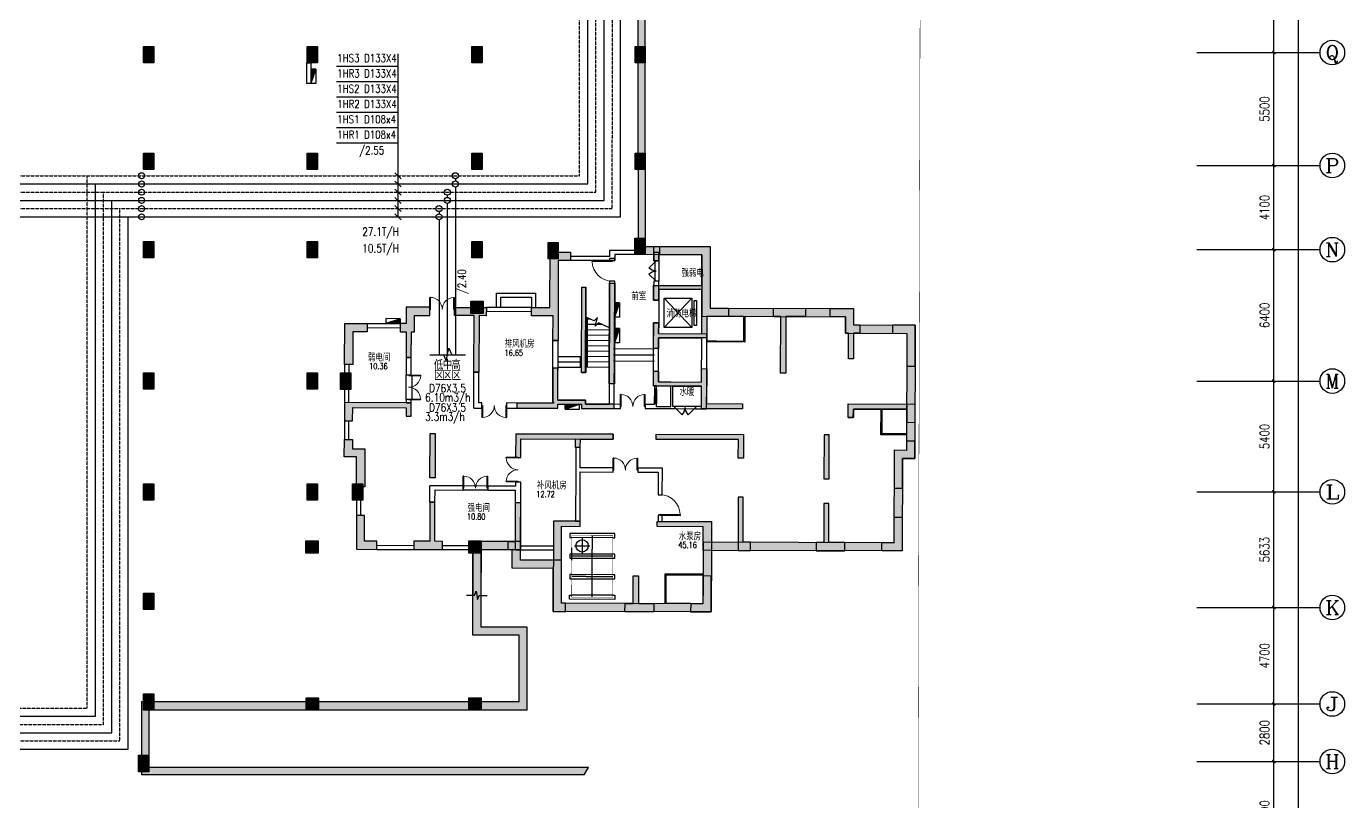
# Model space of a CAD drawing. Extents: x -1348811 to 123514, y -640545 to 749356.
# Drawn here: x -8603 to 55640, y 192271 to 230038 of the extents above; entities that cross this region are included whole.
import ezdxf
from ezdxf.enums import TextEntityAlignment as Align

# ---------------------------------------------------------------- set-up
doc = ezdxf.new("R2010")
doc.units = 0
doc.header["$LTSCALE"] = 10
doc.header["$MEASUREMENT"] = 0
for name, pattern in [('BORDER', [1.75, 0.5, -0.25, 0.5, -0.25, 0, -0.25]), ('DASH', [0.35, 0.25, -0.1]), ('DASHDOT', [25.4, 12.7, -6.35, 0, -6.35])]:
    doc.linetypes.add(name, pattern=pattern)
doc.layers.get('0').update_dxf_attribs({"linetype": 'CONTINUOUS'})
doc.layers.get('Defpoints').update_dxf_attribs({"linetype": 'CONTINUOUS'})
for name, color, linetype in [('ac-heat-gs', 9, 'CONTINUOUS'), ('AC-PIPE-DIM1', 20, 'CONTINUOUS'), ('AXIS', 3, 'CONTINUOUS'), ('AXIS_TEXT', 7, 'CONTINUOUS'), ('COLU', 1, 'CONTINUOUS'), ('COLU_HATCH', 252, 'CONTINUOUS'), ('DIM_SYMB', 3, 'CONTINUOUS'), ('dxh', 252, 'CONTINUOUS'), ('dxsqt', 1, 'CONTINUOUS'), ('jlq', 1, 'CONTINUOUS'), ('JPS-J-0', 6, 'CONTINUOUS'), ('JPS-WALL', 7, 'CONTINUOUS'), ('JPS-X', 1, 'BORDER'), ('JPS-XHS', 7, 'CONTINUOUS'), ('jz', 121, 'CONTINUOUS'), ('PUB_HATCH', 9, 'CONTINUOUS'), ('STAIR', 9, 'CONTINUOUS'), ('TEXT', 7, 'CONTINUOUS'), ('wall', 8, 'CONTINUOUS'), ('WINDOW', 4, 'CONTINUOUS'), ('控制线', 5, 'CONTINUOUS'), ('防火分区', 6, 'CONTINUOUS')]:
    doc.layers.add(name, color=color, linetype=linetype)
doc.layers.add('ac-temp', color=1, linetype='CONTINUOUS', plot=False)
doc.layers.get('JPS-X').off()
doc.layers.get('防火分区').off()
doc.styles.add('_TCH_AXIS', font='COMPLEX', dxfattribs={"bigfont": 'GBCBIG'})
doc.styles.add('_TCH_SPACE', font='SIMPLEX', dxfattribs={"bigfont": 'GBCBIG'})
doc.styles.add('AC-TXT', font='tj-romans1.shx', dxfattribs={"width": 0.8})
doc.styles.add('COMPLEX', font='COMPLEX')
doc.styles.add('DIM_FONT', font='SIMPLEX', dxfattribs={"width": 0.8, "bigfont": 'HZTXT'})
doc.styles.add('K-HZ', font='tj-romans1.shx', dxfattribs={"width": 0.8, "bigfont": 'tj-hztxt1.shx'})
doc.styles.add('TEXT', font='tjromans.shx', dxfattribs={"width": 0.8, "height": 400, "bigfont": 'tjhztxt.shx'})
doc.dimstyles.new('DIMN150', dxfattribs={"dimscale": 1.5, "dimtxt": 300, "dimasz": 100, "dimexe": 250, "dimexo": 300, "dimgap": 150, "dimtad": 1, "dimdec": 0, "dimzin": 0, "dimdsep": 46, "dimtxsty": 'DIM_FONT', "dimblk": 'ARCHTICK', "dimcen": 0.09, "dimclrt": 7, "dimazin": 2, "dimtfac": 1, "dimtdec": 0, "dimtix": 1, "dimtmove": 2, "dimatfit": 3, "dimfxl": 0, "dimtolj": 1, "dimtzin": 0, "dimarcsym": 0})

# ---------------------------------------------------------------- blocks, each defined once
blk = doc.blocks.new('_ArchTick')
at = {"color": 0, "linetype": 'ByBlock', "const_width": 0.4}
blk.add_lwpolyline([(-0.5, -0.5), (0.5, 0.5)], dxfattribs=at)
blk = doc.blocks.new('*D1586')
at = {"layer": 'AXIS', "color": 0, "lineweight": -2}
for p, q in [((123531, 0), (128406, 0)), ((128031, -211333), (128031, 0)), ((123531, -211333), (128406, -211333))]:
    blk.add_line(p, q, dxfattribs=at)
at = {"layer": 'Defpoints', "color": 0}
for p in [(123081, 0), (128031, 0), (123081, -211333)]:
    blk.add_point(p, dxfattribs=at)
at = {"layer": 'AXIS', "color": 0, "lineweight": -2, "xscale": 150, "yscale": 150, "zscale": 150}
for p, rotation in [((128031, 0), 90), ((128031, -211333), 270)]:
    blk.add_blockref('_ArchTick', p, dxfattribs=dict(at, rotation=rotation))
at = {"layer": 'AXIS', "color": 7, "insert": (127581, -105667), "char_height": 450, "attachment_point": 5, "rotation": 90, "style": 'DIM_FONT'}
blk.add_mtext('\\A1;211333', dxfattribs=at)
blk = doc.blocks.new('*D1593')
at = {"layer": 'AXIS', "color": 0, "lineweight": -2}
for p, q in [((123531, -176733), (127206, -176733)), ((126831, -181733), (126831, -176733)), ((123531, -181733), (127206, -181733))]:
    blk.add_line(p, q, dxfattribs=at)
at = {"layer": 'Defpoints', "color": 0}
for p in [(123081, -176733), (126831, -176733), (123081, -181733)]:
    blk.add_point(p, dxfattribs=at)
at = {"layer": 'AXIS', "color": 0, "lineweight": -2, "xscale": 150, "yscale": 150, "zscale": 150}
for p, rotation in [((126831, -176733), 90), ((126831, -181733), 270)]:
    blk.add_blockref('_ArchTick', p, dxfattribs=dict(at, rotation=rotation))
at = {"layer": 'AXIS', "color": 7, "insert": (126381, -179233), "char_height": 450, "attachment_point": 5, "rotation": 90, "style": 'DIM_FONT'}
blk.add_mtext('\\A1;5000', dxfattribs=at)
blk = doc.blocks.new('*D1594')
at = {"layer": 'AXIS', "color": 0, "lineweight": -2}
for p, q in [((123531, -173933), (127206, -173933)), ((126831, -176733), (126831, -173933)), ((123531, -176733), (127206, -176733))]:
    blk.add_line(p, q, dxfattribs=at)
at = {"layer": 'Defpoints', "color": 0}
for p in [(123081, -173933), (126831, -173933), (123081, -176733)]:
    blk.add_point(p, dxfattribs=at)
at = {"layer": 'AXIS', "color": 0, "lineweight": -2, "xscale": 150, "yscale": 150, "zscale": 150}
for p, rotation in [((126831, -173933), 90), ((126831, -176733), 270)]:
    blk.add_blockref('_ArchTick', p, dxfattribs=dict(at, rotation=rotation))
at = {"layer": 'AXIS', "color": 7, "insert": (126381, -175333), "char_height": 450, "attachment_point": 5, "rotation": 90, "style": 'DIM_FONT'}
blk.add_mtext('\\A1;2800', dxfattribs=at)
blk = doc.blocks.new('*D1595')
at = {"layer": 'AXIS', "color": 0, "lineweight": -2}
for p, q in [((123531, -169233), (127206, -169233)), ((126831, -173933), (126831, -169233)), ((123531, -173933), (127206, -173933))]:
    blk.add_line(p, q, dxfattribs=at)
at = {"layer": 'Defpoints', "color": 0}
for p in [(123081, -169233), (126831, -169233), (123081, -173933)]:
    blk.add_point(p, dxfattribs=at)
at = {"layer": 'AXIS', "color": 0, "lineweight": -2, "xscale": 150, "yscale": 150, "zscale": 150}
for p, rotation in [((126831, -169233), 90), ((126831, -173933), 270)]:
    blk.add_blockref('_ArchTick', p, dxfattribs=dict(at, rotation=rotation))
at = {"layer": 'AXIS', "color": 7, "insert": (126381, -171583), "char_height": 450, "attachment_point": 5, "rotation": 90, "style": 'DIM_FONT'}
blk.add_mtext('\\A1;4700', dxfattribs=at)
blk = doc.blocks.new('*D1596')
at = {"layer": 'AXIS', "color": 0, "lineweight": -2}
for p, q in [((123531, -163600), (127206, -163600)), ((126831, -169233), (126831, -163600)), ((123531, -169233), (127206, -169233))]:
    blk.add_line(p, q, dxfattribs=at)
at = {"layer": 'Defpoints', "color": 0}
for p in [(123081, -163600), (126831, -163600), (123081, -169233)]:
    blk.add_point(p, dxfattribs=at)
at = {"layer": 'AXIS', "color": 0, "lineweight": -2, "xscale": 150, "yscale": 150, "zscale": 150}
for p, rotation in [((126831, -163600), 90), ((126831, -169233), 270)]:
    blk.add_blockref('_ArchTick', p, dxfattribs=dict(at, rotation=rotation))
at = {"layer": 'AXIS', "color": 7, "insert": (126381, -166417), "char_height": 450, "attachment_point": 5, "rotation": 90, "style": 'DIM_FONT'}
blk.add_mtext('\\A1;5633', dxfattribs=at)
blk = doc.blocks.new('*D1597')
at = {"layer": 'AXIS', "color": 0, "lineweight": -2}
for p, q in [((123531, -158200), (127206, -158200)), ((126831, -163600), (126831, -158200)), ((123531, -163600), (127206, -163600))]:
    blk.add_line(p, q, dxfattribs=at)
at = {"layer": 'Defpoints', "color": 0}
for p in [(123081, -158200), (126831, -158200), (123081, -163600)]:
    blk.add_point(p, dxfattribs=at)
at = {"layer": 'AXIS', "color": 0, "lineweight": -2, "xscale": 150, "yscale": 150, "zscale": 150}
for p, rotation in [((126831, -158200), 90), ((126831, -163600), 270)]:
    blk.add_blockref('_ArchTick', p, dxfattribs=dict(at, rotation=rotation))
at = {"layer": 'AXIS', "color": 7, "insert": (126381, -160900), "char_height": 450, "attachment_point": 5, "rotation": 90, "style": 'DIM_FONT'}
blk.add_mtext('\\A1;5400', dxfattribs=at)
blk = doc.blocks.new('*D1598')
at = {"layer": 'AXIS', "color": 0, "lineweight": -2}
for p, q in [((123531, -151800), (127206, -151800)), ((126831, -158200), (126831, -151800)), ((123531, -158200), (127206, -158200))]:
    blk.add_line(p, q, dxfattribs=at)
at = {"layer": 'Defpoints', "color": 0}
for p in [(123081, -151800), (126831, -151800), (123081, -158200)]:
    blk.add_point(p, dxfattribs=at)
at = {"layer": 'AXIS', "color": 0, "lineweight": -2, "xscale": 150, "yscale": 150, "zscale": 150}
for p, rotation in [((126831, -151800), 90), ((126831, -158200), 270)]:
    blk.add_blockref('_ArchTick', p, dxfattribs=dict(at, rotation=rotation))
at = {"layer": 'AXIS', "color": 7, "insert": (126381, -155000), "char_height": 450, "attachment_point": 5, "rotation": 90, "style": 'DIM_FONT'}
blk.add_mtext('\\A1;6400', dxfattribs=at)
blk = doc.blocks.new('*D1599')
at = {"layer": 'AXIS', "color": 0, "lineweight": -2}
for p, q in [((123531, -147700), (127206, -147700)), ((126831, -151800), (126831, -147700)), ((123531, -151800), (127206, -151800))]:
    blk.add_line(p, q, dxfattribs=at)
at = {"layer": 'Defpoints', "color": 0}
for p in [(123081, -147700), (126831, -147700), (123081, -151800)]:
    blk.add_point(p, dxfattribs=at)
at = {"layer": 'AXIS', "color": 0, "lineweight": -2, "xscale": 150, "yscale": 150, "zscale": 150}
for p, rotation in [((126831, -147700), 90), ((126831, -151800), 270)]:
    blk.add_blockref('_ArchTick', p, dxfattribs=dict(at, rotation=rotation))
at = {"layer": 'AXIS', "color": 7, "insert": (126381, -149750), "char_height": 450, "attachment_point": 5, "rotation": 90, "style": 'DIM_FONT'}
blk.add_mtext('\\A1;4100', dxfattribs=at)
blk = doc.blocks.new('*D1600')
at = {"layer": 'AXIS', "color": 0, "lineweight": -2}
for p, q in [((123531, -142200), (127206, -142200)), ((126831, -147700), (126831, -142200)), ((123531, -147700), (127206, -147700))]:
    blk.add_line(p, q, dxfattribs=at)
at = {"layer": 'Defpoints', "color": 0}
for p in [(123081, -142200), (126831, -142200), (123081, -147700)]:
    blk.add_point(p, dxfattribs=at)
at = {"layer": 'AXIS', "color": 0, "lineweight": -2, "xscale": 150, "yscale": 150, "zscale": 150}
for p, rotation in [((126831, -142200), 90), ((126831, -147700), 270)]:
    blk.add_blockref('_ArchTick', p, dxfattribs=dict(at, rotation=rotation))
at = {"layer": 'AXIS', "color": 7, "insert": (126381, -144950), "char_height": 450, "attachment_point": 5, "rotation": 90, "style": 'DIM_FONT'}
blk.add_mtext('\\A1;5500', dxfattribs=at)
blk = doc.blocks.new('*D1601')
at = {"layer": 'AXIS', "color": 0, "lineweight": -2}
for p, q in [((123531, -135900), (127206, -135900)), ((126831, -142200), (126831, -135900)), ((123531, -142200), (127206, -142200))]:
    blk.add_line(p, q, dxfattribs=at)
at = {"layer": 'Defpoints', "color": 0}
for p in [(123081, -135900), (126831, -135900), (123081, -142200)]:
    blk.add_point(p, dxfattribs=at)
at = {"layer": 'AXIS', "color": 0, "lineweight": -2, "xscale": 150, "yscale": 150, "zscale": 150}
for p, rotation in [((126831, -135900), 90), ((126831, -142200), 270)]:
    blk.add_blockref('_ArchTick', p, dxfattribs=dict(at, rotation=rotation))
at = {"layer": 'AXIS', "color": 7, "insert": (126381, -139050), "char_height": 450, "attachment_point": 5, "rotation": 90, "style": 'DIM_FONT'}
blk.add_mtext('\\A1;6300', dxfattribs=at)
blk = doc.blocks.new('_AXISO')
blk.add_circle((0, 0), 0.5)
at = {"layer": 'AXIS_TEXT', "style": 'COMPLEX', "width": 1.041667}
blk.add_attdef('A', text='', height=0.56, dxfattribs=at).set_placement((-0.25, -0.28), (0.25, -0.28), align=Align.FIT)
blk = doc.blocks.new('zw')
at = {"layer": 'COLU_HATCH'}
for points in [[(71950, -119600), (72450, -119600), (72450, -120400), (71950, -120400)], [(79927, -119600), (80427, -119600), (80427, -120400), (79927, -120400)], [(87950, -119600), (88450, -119600), (88450, -120400), (87950, -120400)], [(95900, -119600), (96400, -119600), (96400, -120400), (95900, -120400)], [(71950, -124800), (72450, -124800), (72450, -125600), (71950, -125600)], [(79927, -124800), (80427, -124800), (80427, -125600), (79927, -125600)], [(87950, -124800), (88450, -124800), (88450, -125600), (87950, -125600)], [(95900, -124800), (96400, -124800), (96400, -125600), (95900, -125600)], [(71950, -129100), (72450, -129100), (72450, -129900), (71950, -129900)], [(79927, -129100), (80427, -129100), (80427, -129900), (79927, -129900)], [(87950, -129100), (88450, -129100), (88450, -129900), (87950, -129900)], [(95888, -128939), (96388, -128939), (96388, -129739), (95888, -129739)], [(91661, -129150), (92161, -129150), (92161, -129950), (91661, -129950)], [(87900, -132015), (88500, -132015), (88500, -132615), (87900, -132615)], [(71950, -135500), (72450, -135500), (72450, -136300), (71950, -136300)], [(79927, -135500), (80427, -135500), (80427, -136300), (79927, -136300)], [(81542, -135505), (82042, -135505), (82042, -136305), (81542, -136305)], [(71950, -140900), (72450, -140900), (72450, -141700), (71950, -141700)], [(79927, -140900), (80427, -140900), (80427, -141700), (79927, -141700)], [(82128, -140906), (82628, -140906), (82628, -141706), (82128, -141706)], [(79854, -143691), (80454, -143691), (80454, -144291), (79854, -144291)], [(87800, -143691), (88400, -143691), (88400, -144291), (87800, -144291)], [(71950, -146233), (72450, -146233), (72450, -147033), (71950, -147033)], [(71950, -151133), (72450, -151133), (72450, -151933), (71950, -151933)], [(79877, -151333), (80477, -151333), (80477, -151933), (79877, -151933)], [(87800, -151333), (88400, -151333), (88400, -151933), (87800, -151933)], [(71700, -154133), (72200, -154133), (72200, -154933), (71700, -154933)]]:
    blk.add_hatch(color=256, dxfattribs=at).paths.add_polyline_path(points)
at = {"layer": 'COLU'}
for points in [[(71950, -119600), (72450, -119600), (72450, -120400), (71950, -120400)], [(79927, -119600), (80427, -119600), (80427, -120400), (79927, -120400)], [(87950, -119600), (88450, -119600), (88450, -120400), (87950, -120400)], [(95900, -119600), (96400, -119600), (96400, -120400), (95900, -120400)], [(71950, -124800), (72450, -124800), (72450, -125600), (71950, -125600)], [(79927, -124800), (80427, -124800), (80427, -125600), (79927, -125600)], [(87950, -124800), (88450, -124800), (88450, -125600), (87950, -125600)], [(95900, -124800), (96400, -124800), (96400, -125600), (95900, -125600)], [(71950, -129100), (72450, -129100), (72450, -129900), (71950, -129900)], [(79927, -129100), (80427, -129100), (80427, -129900), (79927, -129900)], [(87950, -129100), (88450, -129100), (88450, -129900), (87950, -129900)], [(95888, -128939), (96388, -128939), (96388, -129739), (95888, -129739)], [(91661, -129150), (92161, -129150), (92161, -129950), (91661, -129950)], [(87900, -132015), (88500, -132015), (88500, -132615), (87900, -132615)], [(71950, -135500), (72450, -135500), (72450, -136300), (71950, -136300)], [(79927, -135500), (80427, -135500), (80427, -136300), (79927, -136300)], [(81542, -135505), (82042, -135505), (82042, -136305), (81542, -136305)], [(71950, -140900), (72450, -140900), (72450, -141700), (71950, -141700)], [(79927, -140900), (80427, -140900), (80427, -141700), (79927, -141700)], [(82128, -140906), (82628, -140906), (82628, -141706), (82128, -141706)], [(79854, -143691), (80454, -143691), (80454, -144291), (79854, -144291)], [(87800, -143691), (88400, -143691), (88400, -144291), (87800, -144291)], [(71950, -146233), (72450, -146233), (72450, -147033), (71950, -147033)], [(71950, -151133), (72450, -151133), (72450, -151933), (71950, -151933)], [(79877, -151333), (80477, -151333), (80477, -151933), (79877, -151933)], [(87800, -151333), (88400, -151333), (88400, -151933), (87800, -151933)], [(71700, -154133), (72200, -154133), (72200, -154933), (71700, -154933)]]:
    blk.add_lwpolyline(points, close=True, dxfattribs=at)
blk = doc.blocks.new('jlqq')
at = {"layer": 'PUB_HATCH'}
blk.add_hatch(color=256, dxfattribs=at).paths.add_polyline_path([(91805, -155098), (89555, -155098), (89555, -151330), (89155, -151330), (89155, -155498), (91405, -155498), (91405, -158748), (73005, -158748), (73005, -162298), (94581, -162298), (94788, -161948), (73355, -161948), (73355, -159148), (91805, -159148)])
at = {"layer": 'jlq'}
for p, q in [((97205, -132865), (97205, -98065)), ((97555, -132515), (97555, -97715)), ((97205, -132865), (97205, -132865)), ((97205, -132865), (97205, -136656)), ((97555, -132515), (97555, -136657)), ((97555, -132515), (97555, -132515)), ((97205, -136656), (97555, -136657)), ((89155, -155498), (89155, -151329)), ((89555, -151330), (89155, -151330)), ((89555, -155098), (89555, -151330)), ((91805, -155098), (89555, -155098)), ((91805, -159148), (91805, -155098)), ((91405, -155498), (89155, -155498)), ((91405, -158748), (91405, -155498)), ((91405, -158748), (73005, -158748)), ((73005, -158748), (73005, -162298)), ((73355, -159148), (73355, -161948)), ((91805, -159148), (73355, -159148)), ((94581, -162298), (73005, -162298)), ((94788, -161948), (73355, -161948)), ((94581, -162298), (94788, -161948))]:
    blk.add_line(p, q, dxfattribs=at)
at = {"layer": 'PUB_HATCH', "const_width": 350}
blk.add_lwpolyline([(97368, -136657), (97380, -97890), (73605, -97890)], dxfattribs=at)
blk = doc.blocks.new('f-fjg')
at = {"layer": 'dxh'}
for points in [[(10150, -800), (10400, -800), (10400, 3100), (11000, 3100), (11000, 3500), (10000, 3500), (10000, 800), (9100, 800), (9100, 400), (10150, 400)], [(17800, 3800), (15050, 3800), (15050, 3100), (15300, 3100), (15300, 3400), (17400, 3400), (17400, 1900), (15050, 1900), (15050, 1175), (15300, 1175), (15300, 1700), (17400, 1700), (17400, -450), (15300, -450), (15300, 75), (15050, 75), (15050, -1175), (15300, -1175), (15300, -650), (17650, -650), (17650, 400), (18700, 400), (18700, 800), (17800, 800)], [(12900, -2900), (13150, -2900), (13150, 2000), (12900, 2000)], [(11750, 1800), (11550, 1800), (11550, -2360), (11750, -2360)], [(3000, 800), (4150, 800), (4150, 400), (3400, 400), (3400, -400), (3250, -400), (3250, -1650), (3000, -1650), (3000, -400), (2700, -400), (2700, 0), (3000, 0)], [(5350, 800), (5350, 400), (6300, 400), (6300, -2350), (6550, -2350), (6550, 400), (6900, 400), (6900, 800)], [(20900, 800), (20900, 400), (21250, 400), (21250, -2350), (21500, -2350), (21500, 400), (22450, 400), (22450, 800)], [(24800, 800), (23650, 800), (23650, 400), (24400, 400), (24400, -400), (24550, -400), (24550, -1650), (24800, -1650), (24800, -400), (25100, -400), (25100, 0), (24800, 0)], [(400, -400), (1100, -400), (1100, 0), (0, 0), (0, -2000), (400, -2000)], [(27400, -400), (27400, -2000), (27800, -2000), (27800, 0), (26700, 0), (26700, -400)], [(8400, -3850), (8400, -4100), (10400, -4100), (10400, -3900), (11550, -3900), (11550, -4100), (13150, -4100), (13150, -3900), (11750, -3900), (11750, -3700), (10400, -3700), (10400, -2150), (10150, -2150), (10150, -3850)], [(17400, -4100), (19400, -4100), (19400, -3850), (17650, -3850), (17650, -2150), (17400, -2150), (17400, -2800), (15300, -2800), (15300, -2275), (15050, -2275), (15050, -3000), (17400, -3000)], [(400, -4100), (3000, -4100), (3000, -4500), (3250, -4500), (3250, -3850), (0, -3850), (0, -4750), (400, -4750)], [(24550, -3850), (24550, -4500), (24800, -4500), (24800, -4100), (27400, -4100), (27400, -4750), (27800, -4750), (27800, -3850)], [(600, -6500), (600, -7950), (1000, -7950), (1000, -6500), (1000, -6100), (400, -6100), (400, -5650), (0, -5650), (0, -6500)], [(4175, -7500), (4425, -7500), (4425, -5350), (4175, -5350)], [(8350, -6500), (8600, -6500), (8600, -5600), (11250, -5600), (11250, -6000), (11500, -6000), (11500, -5600), (13100, -5600), (13100, -5350), (8350, -5350)], [(19200, -5600), (19200, -6500), (19450, -6500), (19450, -5350), (15200, -5350), (15200, -5600)], [(23625, -5350), (23375, -5350), (23375, -7500), (23625, -7500)], [(27800, -6500), (27800, -5650), (27400, -5650), (27400, -6100), (26800, -6100), (26800, -6500), (26800, -7950), (27200, -7950), (27200, -6500)], [(3400, -10600), (3400, -11000), (4800, -11000), (4800, -10600), (4425, -10600), (4425, -8700), (4175, -8700), (4175, -10600)], [(8350, -10600), (8000, -10600), (8000, -11000), (8600, -11000), (8600, -8700), (8350, -8700)], [(19200, -11000), (19800, -11000), (19800, -10600), (19450, -10600), (19450, -8400), (19200, -8400)], [(23375, -10600), (23000, -10600), (23000, -11000), (24400, -11000), (24400, -10600), (23625, -10600), (23625, -8700), (23375, -8700)], [(1000, -9350), (600, -9350), (600, -11000), (1600, -11000), (1600, -10600), (1000, -10600)], [(10600, -9850), (11500, -9850), (11500, -9600), (10200, -9600), (10200, -14000), (10800, -14000), (10800, -13600), (10600, -13600)], [(17900, -9600), (15250, -9600), (15250, -9850), (17500, -9850), (17500, -11000), (17900, -11000)], [(26800, -10600), (26200, -10600), (26200, -11000), (27200, -11000), (27200, -9350), (26800, -9350)], [(15100, -14000), (15100, -13600), (14350, -13600), (14350, -12250), (14100, -12250), (14100, -13600), (13700, -13600), (13700, -14000)], [(17900, -12250), (17500, -12250), (17500, -13600), (16900, -13600), (16900, -14000), (17900, -14000)]]:
    blk.add_hatch(color=256, dxfattribs=at).paths.add_polyline_path(points)
at = {"layer": 'dxsqt'}
for points in [[(10400, 3100), (10400, -800), (10150, -800), (10150, 400), (9100, 400), (9100, 800), (10000, 800), (10000, 3500), (11000, 3500), (11000, 3100), (10400, 3100)], [(15050, 3100), (15050, 3800), (17800, 3800), (17800, 800), (18700, 800), (18700, 400), (17650, 400), (17650, -650), (15300, -650), (15300, -1175), (15050, -1175), (15050, 75), (15300, 75), (15300, -450), (17400, -450), (17400, 1700), (15300, 1700), (15300, 1175), (15050, 1175), (15050, 1900), (17400, 1900), (17400, 3400), (15300, 3400), (15300, 3100), (15050, 3100)], [(3400, 400), (4150, 400), (4150, 800), (3000, 800), (3000, 0), (2700, 0), (2700, -400), (3000, -400), (3000, -1650), (3250, -1650), (3250, -400), (3400, -400), (3400, 400)], [(6900, 800), (6900, 400), (6550, 400), (6550, -2350), (6300, -2350), (6300, 400), (5350, 400), (5350, 800), (6900, 800)], [(21250, 400), (20900, 400), (20900, 800), (22450, 800), (22450, 400), (21500, 400), (21500, -2350), (21250, -2350), (21250, 400)], [(24400, 400), (23650, 400), (23650, 800), (24800, 800), (24800, 0), (25100, 0), (25100, -400), (24800, -400), (24800, -1650), (24550, -1650), (24550, -400), (24400, -400), (24400, 400)], [(400, -400), (400, -2000), (0, -2000), (0, 0), (1100, 0), (1100, -400), (400, -400)], [(27800, 0), (26700, 0), (26700, -400), (27400, -400), (27400, -2000), (27800, -2000), (27800, 0)], [(17650, -2150), (17650, -3850), (19400, -3850), (19400, -4100), (17400, -4100), (17400, -3000), (15050, -3000), (15050, -3000), (15050, -3000), (15050, -2275), (15300, -2275), (15300, -2800), (17400, -2800), (17400, -2150), (17650, -2150)], [(3250, -3850), (0, -3850), (0, -4750), (400, -4750), (400, -4100), (3000, -4100), (3000, -4500), (3250, -4500), (3250, -3850)], [(24550, -3850), (27800, -3850), (27800, -4750), (27400, -4750), (27400, -4100), (24800, -4100), (24800, -4500), (24550, -4500), (24550, -3850)], [(400, -5650), (400, -6100), (1000, -6100), (1000, -6500), (1000, -6500), (1000, -7950), (600, -7950), (600, -6500), (0, -6500), (0, -5650), (400, -5650)], [(8350, -5350), (8350, -6500), (8600, -6500), (8600, -5600), (11250, -5600), (11250, -6000), (11500, -6000), (11500, -5600), (13100, -5600), (13100, -5350), (8350, -5350)], [(27400, -6100), (26800, -6100), (26800, -6500), (26800, -6500), (26800, -7950), (27200, -7950), (27200, -6500), (27800, -6500), (27800, -5650), (27400, -5650), (27400, -6100)], [(3400, -10600), (3400, -11000), (4800, -11000), (4800, -10600), (4425, -10600), (4425, -8700), (4175, -8700), (4175, -10600), (3400, -10600)], [(19200, -11000), (19800, -11000), (19800, -10600), (19450, -10600), (19450, -8400), (19200, -8400), (19200, -11000)], [(23375, -10600), (23000, -10600), (23000, -11000), (24400, -11000), (24400, -10600), (23625, -10600), (23625, -8700), (23375, -8700), (23375, -10600)], [(1000, -10600), (1000, -9350), (600, -9350), (600, -11000), (1600, -11000), (1600, -10600), (1000, -10600)], [(10200, -14000), (10800, -14000), (10800, -13600), (10600, -13600), (10600, -9850), (11500, -9850), (11500, -9600), (10200, -9600), (10200, -14000)], [(17900, -11000), (17500, -11000), (17500, -9850), (15250, -9850), (15250, -9600), (17900, -9600), (17900, -11000)], [(26200, -10600), (26800, -10600), (26800, -9350), (27200, -9350), (27200, -11000), (26200, -11000), (26200, -10600)], [(13700, -13600), (14100, -13600), (14100, -12250), (14350, -12250), (14350, -13600), (15100, -13600), (15100, -14000), (13700, -14000), (13700, -13600)], [(16900, -13600), (16900, -14000), (17900, -14000), (17900, -12250), (17500, -12250), (17500, -13600), (16900, -13600)]]:
    blk.add_lwpolyline(points, dxfattribs=at)
for points in [[(12900, 2000), (13150, 2000), (13150, -2900), (12900, -2900)], [(11750, 1800), (11750, -2360), (11550, -2360), (11550, 1800)], [(11750, 1800), (11750, -2360), (11550, -2360), (11550, 1800)], [(10400, -4100), (10400, -3900), (11550, -3900), (11550, -4100), (13150, -4100), (13150, -3900), (11750, -3900), (11750, -3700), (10400, -3700), (10400, -2150), (10150, -2150), (10150, -3850), (8400, -3850), (8400, -4100)], [(4425, -5350), (4425, -7500), (4175, -7500), (4175, -5350)], [(19200, -6500), (19200, -5600), (15200, -5600), (15200, -5350), (19450, -5350), (19450, -6500)], [(23375, -7500), (23625, -7500), (23625, -5350), (23375, -5350)], [(8000, -10600), (8350, -10600), (8350, -8700), (8600, -8700), (8600, -11000), (8000, -11000)]]:
    blk.add_lwpolyline(points, close=True, dxfattribs=at)
blk = doc.blocks.new('DTTT')
at = {"layer": 'jz'}
for p, q in [((748, -792), (-748, 792)), ((-748, -792), (748, 792))]:
    blk.add_line(p, q, dxfattribs=at)
for points in [[(-748, -792), (-748, 792), (748, 792), (748, -792)], [(-1003, -673), (-1003, 673), (-871, 673), (-871, -673)]]:
    blk.add_lwpolyline(points, close=True, dxfattribs=at)
blk = doc.blocks.new('Manhole')
for p, q in [((125, -500), (875, -500)), ((500, -875), (500, -125))]:
    blk.add_line(p, q)
blk.add_circle((500, -500), 300)
blk = doc.blocks.new('DXHS')
at = {"layer": 'JPS-XHS'}
blk.add_hatch(color=256, dxfattribs=at).paths.add_polyline_path([(-350, 240), (-350, 0), (350, 0)])
at = {"layer": 'JPS-XHS', "linetype": 'Continuous'}
for p, q in [((-350, 240), (-350, 0)), ((-350, 240), (350, 240)), ((-350, 0), (350, 0)), ((350, 240), (350, 0))]:
    blk.add_line(p, q, dxfattribs=at)
at = {"layer": 'JPS-XHS'}
blk.add_line((-350, 240), (350, 0), dxfattribs=at)
blk = doc.blocks.new('A$C1928491B')
at = {"layer": 'JPS-XHS', "rotation": 270}
for p in [(13000, -2800), (13000, -4050)]:
    blk.add_blockref('DXHS', p, dxfattribs=at)
at = {"layer": 'JPS-XHS', "xscale": -1, "rotation": 180}
blk.add_blockref('DXHS', (10950, -7400), dxfattribs=at)
blk = doc.blocks.new('$DorLib2D$00000116')
at = {"color": 0}
for p, q in [((-0.5, 0), (-0.146, 0.354)), ((0.5, 0), (0.146, 0.354))]:
    blk.add_line(p, q, dxfattribs=at)
for centre, start, end in [((-0.5, 0), 0, 45), ((0.5, 0), 135, 180)]:
    blk.add_arc(centre, 0.5, start, end, dxfattribs=at)
blk = doc.blocks.new('$DorLib2D$00000002')
for p, q in [((-0.5, 0), (-0.5, 0.4875)), ((-0.475, 0.4875), (-0.5, 0.4875)), ((-0.475, 0), (-0.475, 0.4875)), ((0.475, 0), (0.475, 0.4875)), ((0.475, 0.4875), (0.5, 0.4875)), ((0.5, 0), (0.5, 0.4875)), ((-0.5, 0), (-0.475, 0)), ((0.5, 0), (0.475, 0))]:
    blk.add_line(p, q)
at = {"lineweight": 13}
for centre, start, end in [((-0.4875, 0), 0, 88.53072), ((0.4875, 0), 91.46928, 180)]:
    blk.add_arc(centre, 0.4875, start, end, dxfattribs=at)
blk = doc.blocks.new('$WINLIB2D$00000001')
for p, q in [((-0.5, 0.5), (0.5, 0.5)), ((-0.5, 0.5), (-0.5, -0.5)), ((0.5, 0.167), (-0.5, 0.167)), ((0.5, -0.5), (0.5, 0.5)), ((0.5, -0.167), (-0.5, -0.167)), ((-0.5, -0.5), (0.5, -0.5))]:
    blk.add_line(p, q)
blk = doc.blocks.new('$DorLib2D$00000001')
for p, q in [((0.45, 0.975), (0.5, 0.975)), ((0.45, 0), (0.45, 0.975)), ((0.5, 0), (0.5, 0.975)), ((0.5, 0), (0.45, 0))]:
    blk.add_line(p, q)
at = {"lineweight": 13}
blk.add_arc((0.475, 0), 0.975, 91.46928, 180, dxfattribs=at)
blk = doc.blocks.new('zzzz')
at = {"layer": 'DIM_SYMB'}
for points in [[(70451, -151292), (69915, -151048), (69758, -151207), (69865, -150794), (69710, -150954), (69303, -150769)], [(63493, -164326), (63881, -164327), (63958, -164118), (64030, -164538), (64106, -164328), (64493, -164329)]]:
    blk.add_lwpolyline(points, dxfattribs=at)
for points in [[(62358, -152441, 0, 0, 0), (62360, -151869, 80, 0, 0), (62360, -151569, 0, 0, 0)], [(68487, -152696, 0, 0, 0), (68486, -152916, 80, 0, 0), (68485, -153216, 0, 0, 0)]]:
    blk.add_lwpolyline(points, format="xyseb", dxfattribs=at)
at = {"layer": 'JPS-J-0', "linetype": 'DASH'}
for p, q in [((69612, -164419), (69621, -161419)), ((70618, -162422), (68618, -162416)), ((70615, -163422), (68615, -163416))]:
    blk.add_line(p, q, dxfattribs=at)
for points in [[(75203, -150736), (75199, -151936), (76999, -151941), (77003, -150741)], [(83739, -155261), (84939, -155265), (84936, -156465), (83736, -156461)], [(75015, -163335), (75011, -164735), (73211, -164730), (73215, -163330)]]:
    blk.add_lwpolyline(points, close=True, dxfattribs=at)
at = {"layer": 'JPS-J-0'}
blk.add_lwpolyline([(77053, -150741), (77049, -151991), (75199, -151986)], dxfattribs=at)
for points in [[(83689, -155261), (84939, -155265), (84935, -156515), (83686, -156511)], [(75015, -163285), (75011, -164735), (73161, -164730), (73165, -163280)]]:
    blk.add_lwpolyline(points, close=True, dxfattribs=at)
at = {"layer": 'JPS-J-0', "color": 2}
for points in [[(70621, -161522), (70721, -161523), (70721, -161323), (68521, -161316), (68521, -161516), (68621, -161516)], [(70621, -161522), (68621, -161516)], [(68618, -162316), (68518, -162316), (68518, -162516), (68618, -162516)], [(70618, -162322), (68618, -162316)], [(68618, -162516), (70618, -162522)], [(70618, -162522), (70718, -162523), (70718, -162323), (70618, -162322)], [(68615, -163316), (68515, -163316), (68515, -163516), (68615, -163516)], [(70615, -163322), (68615, -163316)], [(68615, -163516), (70615, -163522)], [(70615, -163522), (70715, -163523), (70715, -163323), (70615, -163322)], [(70612, -164322), (70712, -164323), (70712, -164523), (68512, -164516), (68512, -164316), (68612, -164316)], [(70612, -164322), (68612, -164316)]]:
    blk.add_lwpolyline(points, dxfattribs=at)
at = {"layer": 'JPS-J-0', "linetype": 'DASH', "const_width": 20}
blk.add_lwpolyline([(70612, -164422), (68612, -164416), (68621, -161416), (70621, -161422)], close=True, dxfattribs=at)
at = {"layer": 'PUB_HATCH', "const_width": 400}
for points in [[(73100, -147330), (73099, -147530), (75162, -147536), (75153, -150536), (82153, -150557), (82151, -151357), (85151, -151365), (85133, -157465), (84533, -157464), (84519, -161964), (75219, -161936), (75210, -164936), (67910, -164914), (67917, -162814), (65917, -162808), (65919, -161908), (64000, -161903), (63993, -164328)], [(74962, -147535), (72188, -147526)]]:
    blk.add_lwpolyline(points, dxfattribs=at)
at = {"layer": 'STAIR'}
for p, q in [((72855, -149954), (72852, -151054)), ((69332, -150878), (69302, -150878)), ((69333, -150782), (69325, -153218)), ((69372, -150800), (69365, -153218)), ((69545, -150879), (69372, -150878)), ((69843, -150880), (69783, -150880)), ((69331, -151138), (69301, -151138)), ((69331, -151398), (69301, -151398)), ((70119, -151141), (69371, -151138)), ((70451, -151402), (69371, -151398)), ((69328, -152178), (69298, -152178)), ((69329, -151918), (69299, -151918)), ((69330, -151658), (69300, -151658)), ((70448, -152182), (69368, -152178)), ((70449, -151922), (69369, -151918)), ((70450, -151662), (69370, -151658)), ((67947, -152694), (69027, -152697)), ((69027, -152697), (69025, -153217)), ((69027, -152697), (69067, -152698)), ((69067, -152698), (69065, -153218)), ((69067, -152698), (69097, -152698)), ((69067, -152698), (69097, -152698)), ((69327, -152698), (69297, -152698)), ((69328, -152438), (69298, -152438)), ((70447, -152702), (69367, -152698)), ((70448, -152442), (69368, -152438)), ((72647, -152628), (70647, -152622)), ((72648, -152328), (70648, -152322)), ((67945, -153214), (69095, -153218)), ((67946, -152954), (69026, -152957)), ((69066, -152958), (69096, -152958)), ((70445, -153222), (69295, -153218)), ((69326, -152958), (69296, -152958)), ((70446, -152962), (69366, -152958)), ((72646, -152928), (70646, -152922))]:
    blk.add_line(p, q, dxfattribs=at)
at = {"layer": 'wall'}
for p, q in [((74962, -147735), (72188, -147726)), ((72612, -147628), (72611, -148028)), ((72862, -147629), (72612, -147628)), ((72861, -148029), (72862, -147629)), ((73300, -147330), (73300, -147330)), ((70461, -147922), (70461, -148022)), ((70711, -147922), (70461, -147922)), ((70461, -148022), (70711, -148022)), ((70711, -148022), (70711, -147922)), ((72611, -148028), (72861, -148029)), ((70458, -149022), (70440, -155022)), ((70708, -149022), (70458, -149022)), ((70690, -155022), (70708, -149022)), ((72608, -149028), (72607, -149328)), ((72858, -149029), (72608, -149028)), ((72857, -149329), (72858, -149029)), ((69094, -153478), (69107, -149318)), ((69107, -149318), (69307, -149318)), ((69294, -153478), (69307, -149318)), ((72607, -149328), (72605, -149953)), ((72855, -149954), (72857, -149329)), ((66654, -150310), (64454, -150304)), ((72605, -149953), (72855, -149954)), ((66653, -150510), (64453, -150504)), ((58651, -151287), (60251, -151291)), ((58652, -151087), (60252, -151091)), ((72602, -151053), (72600, -151678)), ((72852, -151054), (72602, -151053)), ((72850, -151579), (72852, -151054)), ((72850, -151579), (75200, -151586)), ((75193, -154036), (75200, -151586)), ((67690, -154913), (67699, -151913)), ((67699, -151913), (67949, -151914)), ((67940, -154814), (67949, -151914)), ((72593, -154128), (72600, -151678)), ((72843, -153929), (72850, -151779)), ((72850, -151779), (74950, -151785)), ((74943, -153935), (74950, -151785)), ((60547, -152742), (60544, -153592)), ((60797, -152743), (60547, -152742)), ((60794, -153593), (60797, -152743)), ((57546, -153083), (57540, -154933)), ((57746, -153084), (57740, -154934)), ((63839, -155202), (63845, -153452)), ((63845, -153452), (64095, -153453)), ((64090, -154953), (64095, -153453)), ((69094, -153478), (69294, -153478)), ((60544, -153592), (60794, -153593)), ((72593, -154128), (73443, -154131)), ((72643, -154128), (72642, -154278)), ((72743, -154129), (72643, -154128)), ((72742, -154279), (72743, -154129)), ((72843, -153929), (73443, -153931)), ((73440, -155131), (73443, -154131)), ((73443, -153931), (74943, -153935)), ((73540, -155131), (73543, -154131)), ((73543, -154131), (74943, -154135)), ((74940, -155135), (74943, -154135)), ((75189, -155236), (75193, -154036)), ((60541, -154792), (60540, -154942)), ((60791, -154793), (60541, -154792)), ((60790, -154943), (60791, -154793)), ((67940, -154814), (69290, -154818)), ((69290, -154818), (69290, -155018)), ((72642, -154278), (72742, -154279)), ((60540, -154942), (60790, -154943)), ((63839, -155202), (64239, -155203)), ((64240, -154953), (64090, -154953)), ((64239, -155203), (64240, -154953)), ((65440, -154957), (65439, -155207)), ((65439, -155207), (67939, -155214)), ((67740, -154964), (65440, -154957)), ((67740, -154964), (67740, -154914)), ((67939, -155214), (67940, -155014)), ((67940, -155014), (69090, -155018)), ((69090, -155018), (69089, -155218)), ((69089, -155218), (70539, -155222)), ((69290, -155018), (70440, -155022)), ((70539, -155222), (70989, -155223)), ((70990, -155023), (70690, -155022)), ((70989, -155223), (70990, -155023)), ((72190, -155027), (72189, -155227)), ((72189, -155227), (72739, -155229)), ((72640, -155028), (72190, -155027)), ((72740, -154979), (72640, -154978)), ((72640, -154978), (72640, -155028)), ((72739, -155229), (73439, -155231)), ((72740, -155129), (72740, -154979)), ((72740, -155129), (73440, -155131)), ((73439, -155231), (73639, -155231)), ((73640, -155131), (73540, -155131)), ((73639, -155231), (73640, -155131)), ((74640, -155134), (74639, -155234)), ((74639, -155234), (75189, -155236)), ((74940, -155135), (74640, -155134)), ((82088, -155656), (82090, -155006)), ((82090, -155006), (84940, -155015)), ((82338, -155657), (82339, -155257)), ((82339, -155257), (84939, -155265)), ((84940, -155015), (84939, -155265)), ((57537, -155833), (57535, -156733)), ((57737, -155834), (57735, -156734)), ((82088, -155656), (82338, -155657)), ((65886, -156458), (65882, -157608)), ((65886, -156458), (70636, -156472)), ((66132, -157609), (66135, -156709)), ((66135, -156709), (70635, -156722)), ((70636, -156472), (70635, -156722)), ((68830, -158217), (68834, -157117)), ((68834, -157117), (69034, -157117)), ((69031, -158117), (69034, -157117)), ((65882, -157608), (66132, -157609)), ((68823, -160717), (68830, -158217)), ((69023, -160717), (69030, -158317)), ((69030, -158317), (70630, -158322)), ((70631, -158122), (69031, -158117)), ((70630, -158322), (70631, -158122)), ((71831, -158126), (71830, -158326)), ((71830, -158326), (72830, -158329)), ((73031, -158129), (71831, -158126)), ((72830, -158329), (72827, -159429)), ((73027, -159429), (73031, -158129)), ((58128, -159035), (58124, -160435)), ((58328, -159036), (58324, -160436)), ((61701, -159796), (61703, -158996)), ((63328, -159000), (61703, -158996)), ((61951, -159796), (61952, -159196)), ((61952, -159196), (63327, -159200)), ((63327, -159200), (63328, -159000)), ((64528, -159004), (64527, -159204)), ((64527, -159204), (65877, -159208)), ((65878, -159008), (64528, -159004)), ((65869, -162108), (65877, -159208)), ((65879, -158808), (65878, -159008)), ((66129, -158809), (65879, -158808)), ((66119, -161909), (66128, -159109)), ((66128, -159109), (66129, -158809)), ((61701, -159796), (61951, -159796)), ((72827, -159429), (73027, -159429)), ((72824, -160429), (72823, -160729)), ((73024, -160429), (72824, -160429)), ((73023, -160729), (73024, -160429)), ((68823, -160717), (69023, -160717)), ((72823, -160729), (73023, -160729)), ((59119, -161888), (60919, -161893)), ((59119, -162088), (60919, -162093)), ((62319, -161898), (63800, -161902)), ((62319, -162098), (63800, -162102)), ((63800, -162102), (63793, -164327)), ((64200, -162103), (64193, -164328)), ((65869, -162108), (67719, -162114)), ((66119, -161909), (67719, -161914)), ((67719, -161914), (67719, -162114)), ((68617, -162616), (68619, -162016))]:
    blk.add_line(p, q, dxfattribs=at)
for points in [[(72900, -147329), (72899, -147729), (74962, -147735), (74953, -150735), (81953, -150756), (81950, -151556), (84950, -151565), (84933, -157265), (84333, -157263), (84320, -161763), (75020, -161735), (75011, -164735), (68111, -164715), (68117, -162615), (66117, -162609), (66120, -161709), (63801, -161702), (63793, -164327)], [(72188, -147330), (72188, -147330), (75363, -147336), (75354, -150336), (82354, -150357), (82351, -151157), (85351, -151166), (85332, -157666), (84732, -157664), (84719, -162164), (75419, -162137), (75410, -165137), (67710, -165114), (67716, -163014), (65716, -163008), (65719, -162108), (64200, -162103), (64193, -164328)], [(71688, -147725), (70712, -147722), (70711, -148022), (67961, -148014)], [(71688, -147525), (70462, -147522), (70461, -147822), (68561, -147816)], [(64954, -150305), (64956, -149605), (66856, -149611), (66854, -150311)], [(65154, -150306), (65155, -149806), (66655, -149810), (66654, -150310)], [(81953, -150756), (81950, -151556), (84950, -151565), (84933, -157265), (84333, -157263), (84320, -161763), (75020, -161735), (75011, -164735), (68111, -164715), (68117, -162615), (66117, -162609), (66120, -161709), (63801, -161702), (63793, -164327)], [(81953, -150756), (81950, -151556), (84950, -151565), (84933, -157265), (84333, -157263), (84320, -161763), (75020, -161735), (75011, -164735), (68111, -164715), (68117, -162615), (66117, -162609), (66120, -161709), (63801, -161702), (63793, -164327)]]:
    blk.add_lwpolyline(points, dxfattribs=at)
at = {"layer": 'WINDOW'}
for p, q in [((72661, -148028), (72658, -149028)), ((72861, -148029), (72858, -149029)), ((60541, -154792), (60544, -153592)), ((60841, -154793), (60844, -153593)), ((73639, -155231), (74639, -155234)), ((74640, -155134), (73640, -155131)), ((64527, -159204), (63327, -159200)), ((64528, -159004), (63328, -159000))]:
    blk.add_line(p, q, dxfattribs=at)
at = {"layer": 'WINDOW', "linetype": 'DASH'}
for p, q in [((72855, -149954), (72605, -149953)), ((72602, -151053), (72852, -151054))]:
    blk.add_line(p, q, dxfattribs=at)
at = {"layer": 'dxh', "rotation": 359.829275066645}
blk.add_blockref('f-fjg', (57552, -151083), dxfattribs=at)
at = {"layer": 'JPS-J-0', "linetype": 'DASH', "rotation": 269.8292750666482}
blk.add_blockref('Manhole', (69621, -161419), dxfattribs=at)
at = {"layer": 'JPS-X', "rotation": 359.829275066645}
blk.add_blockref('A$C1928491B', (57712, -147584), dxfattribs=at)
at = {"layer": 'STAIR', "xscale": 0.9000000000232657, "yscale": 0.9000000000232655, "zscale": 0.9, "rotation": 179.829275066645}
blk.add_blockref('DTTT', (73795, -150567), dxfattribs=at)
at = {"layer": 'WINDOW'}
for name, p, xscale, yscale, zscale, rotation in [('$DorLib2D$00000001', (70584, -148522), 1000, 1000, 1000, 89.82927506664878), ('$DorLib2D$00000116', (72734, -148529), -1000, 1000, -1000, 89.8292750666483), ('$DorLib2D$00000002', (62304, -150397), -1200, -1200, -1200, 179.8292750750448), ('$DorLib2D$00000002', (60667, -154193), 1200, -1200, 1200, 89.82927538008786), ('$DorLib2D$00000002', (71590, -155125), 1200, 1200, 1200, 359.8292750664384), ('$WINLIB2D$00000001', (72691, -154628), -700, -100, -700, 89.82927506664824), ('$DorLib2D$00000002', (64840, -155080), 1200, -1200, 1200, 359.8292750664126), ('$DorLib2D$00000116', (74139, -155183), -1000, -1000, -1000, 359.8292750664044), ('$DorLib2D$00000002', (66005, -158208), -1200, 1200, -1200, 89.8292750666489), ('$DorLib2D$00000002', (71230, -158224), -1200, 1200, -1200, 359.8292750666487), ('$DorLib2D$00000002', (63928, -159102), -1200, 1200, -1200, 359.8292750666478), ('$DorLib2D$00000001', (72925, -159929), -1000, -1000, -1000, 89.82927506664903)]:
    blk.add_blockref(name, p, dxfattribs=dict(at, xscale=xscale, yscale=yscale, zscale=zscale, rotation=rotation))
at = {"layer": 'TEXT'}
for s, height, style, width, p in [('强弱电', 350, 'TEXT', 0.8, (73962, -148808)), ('前室', 350, 'TEXT', 0.8, (71518, -149938)), ('消防电梯', 350, 'TEXT', 0.8, (73234, -150780)), ('排风机房', 350, 'TEXT', 0.8, (65343, -152257)), ('弱电间', 350, 'TEXT', 0.8, (58683, -152926)), ('16.65', 297.5, '_TCH_SPACE', 0.705882, (65343, -152659)), ('10.36', 297.5, '_TCH_SPACE', 0.705882, (58745, -153312)), ('水暖', 350, 'TEXT', 0.8, (73864, -154606)), ('补风机房', 350, 'TEXT', 0.8, (66914, -159159)), ('12.72', 297.5, '_TCH_SPACE', 0.705882, (66889, -159545)), ('强电间', 350, 'TEXT', 0.8, (63535, -160252)), ('10.80', 297.5, '_TCH_SPACE', 0.705882, (63510, -160638)), ('45.16', 297.5, '_TCH_SPACE', 0.705882, (73811, -162023)), ('水泵房', 350, 'TEXT', 0.8, (73828, -161643))]:
    blk.add_text(s, height=height, rotation=359.82928, dxfattribs=dict(at, style=style, width=width)).set_placement(p)
blk = doc.blocks.new('xxhhsss')
at = {"layer": 'JPS-WALL'}
blk.add_lwpolyline([(58970, -131402), (58970, -132402), (58770, -132402), (58770, -131402)], close=True, dxfattribs=at)
at = {"layer": 'JPS-XHS', "rotation": 270}
blk.add_blockref('DXHS', (58970, -132052), dxfattribs=at)
at = {"layer": 'JPS-XHS', "xscale": -1, "rotation": 359.829416400451}
blk.add_blockref('DXHS', (62971, -144105), dxfattribs=at)
blk = doc.blocks.new('he1')
at = {"layer": 'ac-heat-gs', "linetype": 'ByBlock'}
for p, q in [((94993, 61133), (95000, 97133)), ((94193, 61933), (94200, 96333)), ((93393, 62733), (93400, 95533)), ((86947, 62986), (86947, 62881)), ((26422, 62733), (69400, 62733)), ((69400, 62733), (93393, 62733)), ((69400, 36800), (69400, 62733)), ((86947, 62586), (86947, 54417)), ((26422, 61933), (70200, 61933)), ((70200, 61933), (94193, 61933)), ((70200, 36000), (70200, 61933)), ((86547, 62186), (86547, 62081)), ((86547, 61786), (86547, 54417)), ((26422, 61133), (71000, 61133)), ((71000, 61133), (94993, 61133)), ((71000, 35200), (71000, 61133)), ((86147, 61386), (86147, 61281)), ((86147, 60986), (86147, 54417)), ((61100, 36800), (69400, 36800)), ((61900, 36000), (70200, 36000)), ((62700, 35200), (71000, 35200))]:
    blk.add_line(p, q, dxfattribs=at)
at = {"layer": 'ac-heat-gs', "linetype": 'DASH', "ltscale": 5}
for p, q in [((94593, 61533), (94600, 96733)), ((93793, 62333), (93800, 95933)), ((92993, 63133), (93000, 95133)), ((26422, 63133), (69000, 63133)), ((69000, 63133), (92993, 63133)), ((69000, 37200), (69000, 63133)), ((26422, 62333), (69800, 62333)), ((69800, 62333), (93793, 62333)), ((69800, 36400), (69800, 62333)), ((26422, 61533), (70600, 61533)), ((70600, 61533), (94593, 61533)), ((70600, 35600), (70600, 61533)), ((60700, 37200), (69000, 37200)), ((61500, 36400), (69800, 36400)), ((62300, 35600), (70600, 35600))]:
    blk.add_line(p, q, dxfattribs=at)
at = {"layer": 'ac-heat-gs'}
for centre in [(71650, 63133), (86947, 63133), (71650, 62733), (71650, 62333), (86547, 62333), (86947, 62733), (71650, 61933), (71650, 61533), (86147, 61533), (86547, 61933), (71650, 61133), (86147, 61133)]:
    blk.add_circle(centre, 148, dxfattribs=at)
at = {"layer": 'AC-PIPE-DIM1'}
for p, q in [((84153, 61133), (84153, 69079)), ((84153, 68456), (81147, 68456)), ((84153, 67710), (81147, 67710)), ((84153, 66964), (81147, 66964)), ((84153, 66219), (81147, 66219)), ((84153, 65473), (81147, 65473)), ((84153, 64727), (81147, 64727)), ((84001, 63277), (84306, 62990)), ((84001, 62877), (84306, 62590)), ((84001, 62477), (84306, 62190)), ((84001, 62077), (84306, 61790)), ((84001, 61677), (84306, 61390)), ((84001, 61277), (84306, 60990)), ((86501, 54123), (86620, 54733)), ((86620, 54733), (86771, 54417)), ((85698, 54417), (87436, 54417)), ((86371, 54417), (86501, 54123))]:
    blk.add_line(p, q, dxfattribs=at)
at = {"layer": 'AC-PIPE-DIM1', "width": 0.8}
for s, height, style, p in [('1HS3', 384, 'AC-TXT', (81190, 68673)), ('D133X4', 384, 'AC-TXT', (82498, 68673)), ('1HR3', 384, 'AC-TXT', (81190, 67927)), ('D133X4', 384, 'AC-TXT', (82498, 67927)), ('1HS2', 384, 'AC-TXT', (81190, 67181)), ('D133X4', 384, 'AC-TXT', (82498, 67181)), ('1HR2', 384, 'AC-TXT', (81190, 66436)), ('D133X4', 384, 'AC-TXT', (82498, 66436)), ('1HS1', 384, 'AC-TXT', (81190, 65690)), ('D108x4', 384, 'AC-TXT', (82498, 65690)), ('1HR1', 384, 'AC-TXT', (81190, 64944)), ('D108x4', 384, 'AC-TXT', (82498, 64944)), ('/2.55', 384, 'AC-TXT', (82260, 64177)), ('低', 450, 'K-HZ', (85896, 53675)), ('中', 450, 'K-HZ', (86327, 53695)), ('高', 450, 'K-HZ', (86749, 53684)), ('区', 450, 'K-HZ', (85908, 53171)), ('区', 450, 'K-HZ', (86305, 53171)), ('区', 450, 'K-HZ', (86752, 53171)), ('D76X3.5', 400, 'AC-TXT', (85660, 52587)), ('6.10m3/h', 400, 'AC-TXT', (85472, 52140)), ('D76X3.5', 400, 'AC-TXT', (85660, 51646)), ('3.3m3/h', 400, 'AC-TXT', (85472, 51199))]:
    blk.add_text(s, height=height, dxfattribs=dict(at, style=style)).set_placement(p)
at = {"layer": 'AC-PIPE-DIM1', "style": 'AC-TXT', "width": 0.8}
blk.add_text('/2.40', height=384, rotation=90, dxfattribs=at).set_placement((87451, 57368))
at = {"layer": 'ac-temp', "linetype": 'ByBlock', "style": 'AC-TXT', "width": 0.8}
for s, p in [('27.1T/H', (82405, 60207)), ('10.5T/H', (82405, 59399))]:
    blk.add_text(s, height=400, dxfattribs=at).set_placement(p)
blk = doc.blocks.new('zzzzz')
at = {"layer": 'AXIS'}
for p, q in [((123080.8, -142200), (129080.8, -142200)), ((123080.8, -147700), (129080.8, -147700)), ((123080.8, -151800), (129080.8, -151800)), ((123080.8, -158200), (129080.8, -158200)), ((123080.8, -163600), (129080.8, -163600)), ((123080.8, -169233.4), (129080.8, -169233.4)), ((123080.8, -173933.4), (129080.8, -173933.4)), ((123080.8, -176733.4), (129080.8, -176733.4))]:
    blk.add_line(p, q, dxfattribs=at)
ref = blk.add_blockref('_AXISO', (129680.8, -142200), dxfattribs=dict(at, xscale=1200, yscale=1200, zscale=1200))
ref.add_attrib('A', 'Q', dxfattribs={"layer": 'AXIS_TEXT', "height": 678.8, "style": '_TCH_AXIS', "width": 1.3125}).set_placement((129341.4, -142539.4), (130020.2, -142539.4), align=Align.FIT)
ref = blk.add_blockref('_AXISO', (129680.8, -147700), dxfattribs=dict(at, xscale=1200, yscale=1200, zscale=1200))
ref.add_attrib('A', 'P', dxfattribs={"layer": 'AXIS_TEXT', "height": 678.8, "style": '_TCH_AXIS', "width": 1.235294}).set_placement((129341.4, -148039.4), (130020.2, -148039.4), align=Align.FIT)
ref = blk.add_blockref('_AXISO', (129680.8, -151800), dxfattribs=dict(at, xscale=1200, yscale=1200, zscale=1200))
ref.add_attrib('A', 'N', dxfattribs={"layer": 'AXIS_TEXT', "height": 678.8, "style": '_TCH_AXIS', "width": 1.105263}).set_placement((129341.4, -152139.4), (130020.2, -152139.4), align=Align.FIT)
ref = blk.add_blockref('_AXISO', (129680.8, -158200), dxfattribs=dict(at, xscale=1200, yscale=1200, zscale=1200))
ref.add_attrib('A', 'M', dxfattribs={"layer": 'AXIS_TEXT', "height": 678.8, "style": '_TCH_AXIS'}).set_placement((129341.4, -158539.4), (130020.2, -158539.4), align=Align.FIT)
ref = blk.add_blockref('_AXISO', (129680.8, -163600), dxfattribs=dict(at, xscale=1200, yscale=1200, zscale=1200))
ref.add_attrib('A', 'L', dxfattribs={"layer": 'AXIS_TEXT', "height": 678.8, "style": '_TCH_AXIS', "width": 1.4}).set_placement((129341.4, -163939.4), (130020.2, -163939.4), align=Align.FIT)
ref = blk.add_blockref('_AXISO', (129680.8, -169233.4), dxfattribs=dict(at, xscale=1200, yscale=1200, zscale=1200))
ref.add_attrib('A', 'K', dxfattribs={"layer": 'AXIS_TEXT', "height": 678.8, "style": '_TCH_AXIS', "width": 1.105263}).set_placement((129341.4, -169572.8), (130020.2, -169572.8), align=Align.FIT)
ref = blk.add_blockref('_AXISO', (129680.8, -173933.4), dxfattribs=dict(at, xscale=1200, yscale=1200, zscale=1200))
ref.add_attrib('A', 'J', dxfattribs={"layer": 'AXIS_TEXT', "height": 678.8, "style": '_TCH_AXIS', "width": 1.909091}).set_placement((129341.4, -174272.8), (130020.2, -174272.8), align=Align.FIT)
ref = blk.add_blockref('_AXISO', (129680.8, -176733.4), dxfattribs=dict(at, xscale=1200, yscale=1200, zscale=1200))
ref.add_attrib('A', 'H', dxfattribs={"layer": 'AXIS_TEXT', "height": 678.8, "style": '_TCH_AXIS', "width": 1.05}).set_placement((129341.4, -177072.8), (130020.2, -177072.8), align=Align.FIT)
for p1, p2, distance, picture, middle in [((123080.8, -211333.4), (123080.8, 0), -4950, '*D1586', (127580.8, -105666.7)), ((123080.8, -142200), (123080.8, -135900), -3750, '*D1601', (126380.8, -139050)), ((123080.8, -147700), (123080.8, -142200), -3750, '*D1600', (126380.8, -144950)), ((123080.8, -151800), (123080.8, -147700), -3750, '*D1599', (126380.8, -149750)), ((123080.8, -158200), (123080.8, -151800), -3750, '*D1598', (126380.8, -155000)), ((123080.8, -163600), (123080.8, -158200), -3750, '*D1597', (126380.8, -160900)), ((123080.8, -169233.4), (123080.8, -163600), -3750, '*D1596', (126380.8, -166416.7)), ((123080.8, -173933.4), (123080.8, -169233.4), -3750, '*D1595', (126380.8, -171583.4)), ((123080.8, -176733.4), (123080.8, -173933.4), -3750, '*D1594', (126380.8, -175333.4)), ((123080.8, -181733.4), (123080.8, -176733.4), -3750, '*D1593', (126380.8, -179233.4))]:
    dim = blk.add_aligned_dim(p1=p1, p2=p2, distance=distance, dimstyle='DIMN150', dxfattribs=at)
    dim.commit()
    dim.dimension.update_dxf_attribs({"geometry": picture, "text_midpoint": middle})

msp = doc.modelspace()

# ---------------------------------------------------------------- linework, layer by layer
at = {"layer": '控制线', "color": 1, "linetype": 'DASHDOT', "ltscale": 0.1, "const_width": 20}
msp.add_lwpolyline([(-77078.8, 372393.9), (29313.2, 408307.8), (35388.1, 403830.8), (34740.9, 147999.2), (25565.6, 138857.3), (-77339.2, 138972.2)], close=True, dxfattribs=at)

# ---------------------------------------------------------------- block references
at = {"layer": 'ac-heat-gs'}
msp.add_blockref('he1', (-74640.8, 159626.6), dxfattribs=at)
at = {"layer": 'AXIS'}
msp.add_blockref('zzzzz', (-74640.8, 370960.1), dxfattribs=at)
at = {"layer": 'COLU'}
msp.add_blockref('zw', (-74840.8, 348660.1), dxfattribs=at)
at = {"layer": 'jlq'}
msp.add_blockref('jlqq', (-75996, 355874.9), dxfattribs=at)
at = {"layer": 'JPS-XHS'}
msp.add_blockref('xxhhsss', (-53710.7, 359662.4), dxfattribs=at)
at = {"layer": '防火分区'}
msp.add_blockref('zzzz', (-50640.8, 366647.8), dxfattribs=at)

doc.saveas('drawing.dxf')
